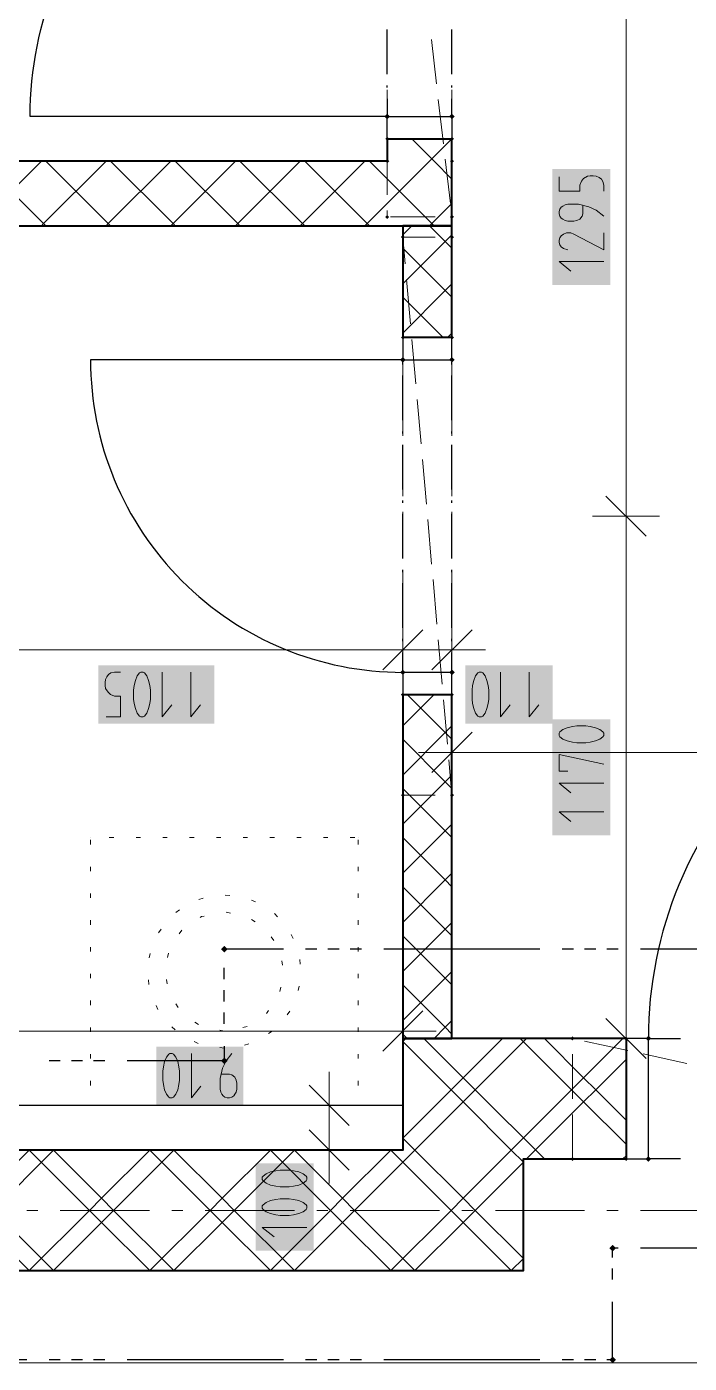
# Model space of a CAD drawing. Header units: millimetres. Extents: x 0 to 594, y 0 to 420.
# Drawn here: x 254.25 to 269.26, y 256.76 to 287.02 of the extents above; entities that cross this region are included whole.
import ezdxf

# ---------------------------------------------------------------- set-up
doc = ezdxf.new("R2010")
doc.units = ezdxf.units.MM
doc.header["$LTSCALE"] = 8
for name, color, linetype in [('PDF_Dvere', 7, 'Continuous'), ('PDF_Instalacni prizdivka do 1m', 7, 'Continuous'), ('PDF_Koty delkove', 7, 'Continuous'), ('PDF_Osy hlavni', 7, 'Continuous'), ('PDF_Pozarni useky', 7, 'Continuous'), ('PDF_Preklady', 7, 'Continuous'), ('PDF_Pricky zdene', 7, 'Continuous'), ('PDF_Sanita', 7, 'Continuous'), ('PDF_Steny akusticke', 7, 'Continuous')]:
    doc.layers.add(name, color=color, linetype=linetype)

msp = doc.modelspace()

# ---------------------------------------------------------------- linework, layer by layer
at = {"layer": 'PDF_Dvere', "lineweight": 25}
for points in [[(262.417, 285.394), (262.417, 284.992), (254.33, 284.992, -0.414214), (262.417, 293.079), (262.417, 292.218)], [(262.771, 279.482), (255.695, 279.482, 0.414214), (262.771, 272.405), (262.771, 272.858)], [(277.43, 264.115), (277.43, 273.214, 0.414214), (268.332, 264.115), (269.061, 264.115)]]:
    msp.add_lwpolyline(points, format="xyb", dxfattribs=at)
for points in [[(262.417, 285.95), (262.417, 286.961)], [(263.883, 285.95), (263.883, 286.961)], [(262.417, 285.646), (262.417, 285.697)], [(263.883, 285.646), (263.883, 285.697)], [(263.883, 284.992), (263.883, 285.394)], [(262.771, 279.378), (262.771, 279.429)], [(263.883, 279.378), (263.883, 279.429)], [(262.771, 278.115), (262.771, 279.126)], [(263.883, 278.115), (263.883, 279.126)], [(262.771, 277.811), (262.771, 277.862)], [(263.883, 277.811), (263.883, 277.862)], [(262.771, 276.548), (262.771, 277.559)], [(263.883, 276.548), (263.883, 277.559)], [(262.771, 276.244), (262.771, 276.295)], [(263.883, 276.244), (263.883, 276.295)], [(262.771, 274.981), (262.771, 275.992)], [(263.883, 274.981), (263.883, 275.992)], [(262.771, 274.677), (262.771, 274.728)], [(263.883, 274.677), (263.883, 274.728)], [(262.771, 273.414), (262.771, 274.425)], [(263.883, 273.414), (263.883, 274.425)], [(262.771, 273.11), (262.771, 273.161)], [(263.883, 273.11), (263.883, 273.161)], [(263.883, 272.405), (263.883, 272.858)], [(269.061, 261.386), (268.332, 261.386)]]:
    msp.add_lwpolyline(points, dxfattribs=at)
for points in [[(263.883, 284.992), (263.883, 284.486), (262.417, 284.486), (262.417, 284.992)], [(263.883, 279.482), (263.883, 279.987), (262.771, 279.987), (262.771, 279.482)], [(263.883, 271.9), (263.883, 272.405), (262.771, 272.405), (262.771, 271.9)], [(267.826, 261.386), (268.332, 261.386), (268.332, 264.115), (267.826, 264.115)]]:
    msp.add_lwpolyline(points, close=True, dxfattribs=at)
at = {"layer": 'PDF_Dvere', "lineweight": 25, "transparency": 33554559}
for points in [[(262.417, 284.928), (262.354, 284.992), (262.481, 284.992), (262.417, 285.055)], [(263.883, 284.928), (263.82, 284.992), (263.947, 284.992), (263.883, 285.055)], [(262.771, 279.419), (262.708, 279.482), (262.834, 279.482), (262.771, 279.545)], [(263.883, 279.419), (263.82, 279.482), (263.947, 279.482), (263.883, 279.545)], [(262.771, 272.342), (262.708, 272.405), (262.834, 272.405), (262.771, 272.468)], [(263.883, 272.342), (263.82, 272.405), (263.947, 272.405), (263.883, 272.468)], [(268.395, 264.115), (268.332, 264.052), (268.332, 264.178), (268.268, 264.115)], [(268.395, 261.386), (268.332, 261.322), (268.332, 261.449), (268.268, 261.386)]]:
    msp.add_solid(points, dxfattribs=at)
at = {"layer": 'PDF_Instalacni prizdivka do 1m', "lineweight": 25}
msp.add_lwpolyline([(253.571, 261.588), (262.771, 261.588), (262.771, 262.599), (253.571, 262.599)], close=True, dxfattribs=at)
at = {"layer": 'PDF_Koty delkove', "lineweight": 18}
for points in [[(267.826, 264.115), (267.826, 275.943), (267.826, 289.035), (267.826, 294.09)], [(266.31, 283.624), (266.31, 283.3), (266.781, 283.3), (266.781, 283.435), (266.815, 283.529), (266.866, 283.584), (266.95, 283.637), (267.016, 283.651), (267.084, 283.651), (267.152, 283.637), (267.219, 283.61), (267.269, 283.57), (267.303, 283.516), (267.321, 283.435), (267.321, 283.3)], [(267.321, 282.733), (267.152, 282.868), (266.983, 282.949), (266.747, 283.003), (266.511, 283.003), (266.444, 282.989), (266.394, 282.962), (266.36, 282.936), (266.326, 282.895), (266.31, 282.841), (266.31, 282.787), (266.326, 282.733), (266.36, 282.692), (266.394, 282.666), (266.444, 282.638), (266.511, 282.624), (266.646, 282.624), (266.713, 282.638), (266.781, 282.666), (266.831, 282.733), (266.849, 282.787), (266.849, 282.976)], [(266.579, 282.355), (266.477, 282.355), (266.411, 282.328), (266.36, 282.287), (266.326, 282.247), (266.31, 282.193), (266.31, 282.139), (266.326, 282.085), (266.36, 282.044), (266.411, 282.004), (266.511, 281.976)], [(267.321, 282.355), (267.321, 281.976), (266.646, 282.328), (266.579, 282.355)], [(267.321, 281.707), (266.31, 281.707), (266.579, 281.491)], [(268.281, 275.489), (267.371, 276.398)], [(268.584, 275.943), (267.826, 275.943), (267.068, 275.943)], [(262.771, 273.673), (262.771, 272.914), (262.771, 272.156)], [(263.883, 273.673), (263.883, 272.914), (263.883, 272.156)], [(263.226, 273.369), (262.316, 272.459)], [(264.338, 273.369), (263.428, 272.459)], [(263.883, 272.914), (262.771, 272.914), (258.058, 272.914), (251.6, 272.914), (229.864, 272.914), (228.196, 272.914), (226.124, 272.914)], [(263.883, 272.914), (264.642, 272.914)], [(256.051, 271.398), (256.375, 271.398), (256.375, 271.869), (256.24, 271.869), (256.146, 271.903), (256.092, 271.954), (256.038, 272.038), (256.024, 272.105), (256.024, 272.172), (256.038, 272.24), (256.065, 272.307), (256.105, 272.357), (256.159, 272.392), (256.24, 272.409), (256.375, 272.409)], [(257.32, 272.409), (257.32, 271.398), (257.536, 271.667)], [(257.968, 272.409), (257.968, 271.398), (258.184, 271.667)], [(264.986, 272.409), (264.986, 271.398), (265.202, 271.667)], [(265.634, 272.409), (265.634, 271.398), (265.85, 271.667)], [(263.883, 271.351), (263.883, 270.593), (263.883, 269.835)], [(264.338, 271.048), (263.428, 270.138)], [(263.883, 270.593), (263.125, 270.593)], [(317.869, 270.593), (314.048, 270.593), (313.194, 270.593), (311.427, 270.593), (307.997, 270.593), (303.311, 270.593), (302.199, 270.593), (291.938, 270.593), (289.815, 270.593), (279.553, 270.593), (278.441, 270.593), (263.883, 270.593)], [(266.511, 270.164), (266.31, 270.164), (266.31, 270.543), (267.321, 270.327)], [(267.321, 269.895), (266.31, 269.895), (266.579, 269.679)], [(267.321, 269.246), (266.31, 269.246), (266.579, 269.031)], [(262.771, 265.042), (262.771, 264.284), (262.771, 263.525)], [(263.226, 264.739), (262.316, 263.829)], [(268.281, 263.66), (267.371, 264.57)], [(262.771, 264.284), (258.613, 264.284), (253.571, 264.284), (236.385, 264.284)], [(262.771, 264.284), (263.529, 264.284)], [(268.584, 264.115), (267.826, 264.115), (267.068, 264.115)], [(267.826, 264.115), (267.826, 263.357)], [(257.671, 262.952), (257.699, 263.07), (257.712, 263.171), (257.712, 263.373), (257.699, 263.474), (257.671, 263.592), (257.63, 263.693), (257.577, 263.761), (257.549, 263.778), (257.496, 263.778), (257.468, 263.761), (257.415, 263.693), (257.374, 263.592), (257.348, 263.474), (257.334, 263.373)], [(257.982, 263.778), (257.982, 262.767), (258.198, 263.036)], [(258.9, 263.778), (258.765, 263.609), (258.684, 263.44), (258.63, 263.205), (258.63, 262.968), (258.644, 262.902), (258.671, 262.851), (258.697, 262.818), (258.738, 262.783), (258.792, 262.767), (258.846, 262.767), (258.9, 262.783), (258.94, 262.818), (258.967, 262.851), (258.995, 262.902), (259.008, 262.968), (259.008, 263.104), (258.995, 263.171), (258.967, 263.238), (258.9, 263.289), (258.846, 263.306), (258.657, 263.306)], [(257.334, 263.373), (257.334, 263.171), (257.348, 263.07), (257.374, 262.952), (257.415, 262.851), (257.468, 262.783), (257.496, 262.767), (257.549, 262.767), (257.577, 262.783), (257.63, 262.851), (257.671, 262.952)], [(261.103, 263.357), (261.103, 262.599), (261.103, 261.588), (261.103, 260.829)], [(261.558, 262.144), (260.648, 263.054)], [(261.861, 262.599), (261.103, 262.599), (260.345, 262.599)], [(261.558, 261.133), (260.648, 262.043)], [(261.861, 261.588), (261.103, 261.588), (260.345, 261.588)], [(260.192, 261.133), (259.99, 261.133), (259.89, 261.119), (259.772, 261.093), (259.671, 261.052), (259.603, 260.999), (259.587, 260.971), (259.587, 260.918), (259.603, 260.89), (259.671, 260.837), (259.772, 260.796), (259.89, 260.769), (259.99, 260.755), (260.192, 260.755), (260.293, 260.769), (260.412, 260.796), (260.513, 260.837), (260.58, 260.89), (260.598, 260.918), (260.598, 260.971), (260.58, 260.999), (260.513, 261.052), (260.412, 261.093), (260.293, 261.119), (260.192, 261.133)], [(260.598, 259.837), (259.587, 259.837), (259.856, 259.621)], [(419.32, 256.769), (408.047, 256.769), (400.263, 256.769), (392.883, 256.769), (316.251, 256.769), (308.871, 256.769), (301.744, 256.769), (299.166, 256.769), (291.078, 256.769), (289.916, 256.769), (281.828, 256.769), (279.25, 256.769), (272.881, 256.769), (216.974, 256.769)]]:
    msp.add_lwpolyline(points, dxfattribs=at)
for points in [[(256.672, 272.004), (256.672, 271.801), (256.686, 271.701), (256.713, 271.583), (256.753, 271.482), (256.807, 271.414), (256.834, 271.398), (256.888, 271.398), (256.915, 271.414), (256.969, 271.482), (257.009, 271.583), (257.037, 271.701), (257.051, 271.801), (257.051, 272.004), (257.037, 272.105), (257.009, 272.223), (256.969, 272.324), (256.915, 272.392), (256.888, 272.409), (256.834, 272.409), (256.807, 272.392), (256.753, 272.324), (256.713, 272.223), (256.686, 272.105)], [(264.338, 272.004), (264.338, 271.801), (264.352, 271.701), (264.379, 271.583), (264.419, 271.482), (264.472, 271.414), (264.5, 271.398), (264.554, 271.398), (264.581, 271.414), (264.635, 271.482), (264.675, 271.583), (264.703, 271.701), (264.716, 271.801), (264.716, 272.004), (264.703, 272.105), (264.675, 272.223), (264.635, 272.324), (264.581, 272.392), (264.554, 272.409), (264.5, 272.409), (264.472, 272.392), (264.419, 272.324), (264.379, 272.223), (264.352, 272.105)], [(266.915, 271.191), (266.713, 271.191), (266.613, 271.177), (266.495, 271.15), (266.394, 271.11), (266.326, 271.056), (266.31, 271.029), (266.31, 270.975), (266.326, 270.948), (266.394, 270.894), (266.495, 270.854), (266.613, 270.826), (266.713, 270.812), (266.915, 270.812), (267.016, 270.826), (267.135, 270.854), (267.236, 270.894), (267.303, 270.948), (267.321, 270.975), (267.321, 271.029), (267.303, 271.056), (267.236, 271.11), (267.135, 271.15), (267.016, 271.177)], [(260.192, 260.485), (259.99, 260.485), (259.89, 260.471), (259.772, 260.444), (259.671, 260.404), (259.603, 260.351), (259.587, 260.323), (259.587, 260.27), (259.603, 260.242), (259.671, 260.188), (259.772, 260.148), (259.89, 260.12), (259.99, 260.107), (260.192, 260.107), (260.293, 260.12), (260.412, 260.148), (260.513, 260.188), (260.58, 260.242), (260.598, 260.27), (260.598, 260.323), (260.58, 260.351), (260.513, 260.404), (260.412, 260.444), (260.293, 260.471)]]:
    msp.add_lwpolyline(points, close=True, dxfattribs=at)
at = {"layer": 'PDF_Koty delkove', "color": 7, "lineweight": 18, "true_color": 0xffffff, "transparency": 33554559}
for points in [[(267.472, 281.177), (267.472, 283.802), (266.158, 281.177), (266.158, 283.802)], [(258.498, 272.561), (255.873, 272.561), (258.498, 271.246), (255.873, 271.246)], [(266.164, 272.561), (264.187, 272.561), (266.164, 271.246), (264.187, 271.246)], [(267.472, 268.717), (267.472, 271.342), (266.158, 268.717), (266.158, 271.342)], [(259.16, 263.93), (257.183, 263.93), (259.16, 262.616), (257.183, 262.616)], [(260.749, 259.307), (260.749, 261.284), (259.435, 259.307), (259.435, 261.284)]]:
    msp.add_solid(points, dxfattribs=at)
at = {"layer": 'PDF_Osy hlavni', "lineweight": 18}
for points in [[(254.504, 260.223), (254.251, 260.223)], [(257.031, 260.223), (255.009, 260.223)], [(257.789, 260.223), (257.536, 260.223)], [(260.317, 260.223), (258.295, 260.223)], [(261.075, 260.223), (260.822, 260.223)], [(263.602, 260.223), (261.58, 260.223)], [(264.36, 260.223), (264.108, 260.223)], [(266.888, 260.223), (264.866, 260.223)], [(267.646, 260.223), (267.393, 260.223)], [(270.173, 260.223), (268.152, 260.223)]]:
    msp.add_lwpolyline(points, dxfattribs=at)
at = {"layer": 'PDF_Pozarni useky', "lineweight": 30}
for points in [[(260.064, 266.137), (258.727, 266.137)], [(260.822, 266.137), (260.569, 266.137)], [(261.328, 266.137), (261.075, 266.137)], [(261.833, 266.137), (261.58, 266.137)], [(265.877, 266.137), (262.339, 266.137)], [(266.635, 266.137), (266.382, 266.137)], [(267.141, 266.137), (266.888, 266.137)], [(267.646, 266.137), (267.393, 266.137)], [(271.69, 266.137), (268.152, 266.137)], [(258.727, 265.458), (258.727, 265.711)], [(258.727, 264.952), (258.727, 265.205)], [(258.727, 264.447), (258.727, 264.7)], [(258.727, 263.942), (258.727, 263.61), (256.525, 263.61)], [(255.009, 263.61), (254.756, 263.61)], [(255.514, 263.61), (255.262, 263.61)], [(256.02, 263.61), (255.767, 263.61)], [(267.646, 259.364), (267.523, 259.364)], [(267.523, 259.159), (267.523, 259.364)], [(271.69, 259.364), (268.152, 259.364)], [(267.523, 258.654), (267.523, 258.906)], [(267.523, 256.836), (267.523, 258.148)], [(254.251, 256.836), (250.712, 256.836)], [(255.009, 256.836), (254.756, 256.836)], [(255.514, 256.836), (255.262, 256.836)], [(256.02, 256.836), (255.767, 256.836)], [(260.064, 256.836), (256.525, 256.836)], [(260.822, 256.836), (260.569, 256.836)], [(261.328, 256.836), (261.075, 256.836)], [(261.833, 256.836), (261.58, 256.836)], [(265.877, 256.836), (262.339, 256.836)], [(266.635, 256.836), (266.382, 256.836)], [(267.141, 256.836), (266.888, 256.836)], [(267.523, 256.836), (267.393, 256.836)]]:
    msp.add_lwpolyline(points, dxfattribs=at)
at = {"layer": 'PDF_Pozarni useky', "lineweight": 30, "transparency": 33554559}
for points in [[(258.727, 266.061), (258.651, 266.137), (258.803, 266.137), (258.727, 266.213)], [(258.803, 266.137), (258.727, 266.061), (258.727, 266.213), (258.651, 266.137)], [(258.803, 263.61), (258.727, 263.534), (258.727, 263.685), (258.651, 263.61)], [(258.727, 263.534), (258.651, 263.61), (258.803, 263.61), (258.727, 263.685)], [(267.599, 259.364), (267.523, 259.288), (267.523, 259.439), (267.447, 259.364)], [(267.523, 259.288), (267.447, 259.364), (267.599, 259.364), (267.523, 259.439)], [(267.523, 256.76), (267.447, 256.836), (267.599, 256.836), (267.523, 256.912)], [(267.599, 256.836), (267.523, 256.76), (267.523, 256.912), (267.447, 256.836)]]:
    msp.add_solid(points, dxfattribs=at)
at = {"layer": 'PDF_Preklady', "lineweight": 18}
for points in [[(262.417, 285.95), (262.417, 286.961)], [(263.883, 285.95), (263.883, 286.961)], [(263.534, 285.732), (263.417, 286.736)], [(262.417, 284.585), (262.417, 285.596)], [(263.883, 284.585), (263.883, 285.596)], [(263.691, 284.376), (263.574, 285.38)], [(262.417, 283.981), (262.417, 284.231)], [(263.883, 283.981), (263.883, 284.231)], [(262.417, 283.22), (262.417, 283.981)], [(263.848, 283.02), (263.732, 284.025)], [(263.883, 283.22), (263.883, 283.981)], [(262.417, 282.717), (262.417, 282.866)], [(263.501, 282.717), (262.49, 282.717)], [(263.883, 282.866), (263.883, 282.717), (263.855, 282.717)], [(262.825, 281.655), (262.771, 282.262), (263.501, 282.262)], [(262.771, 281.855), (262.771, 282.262)], [(263.883, 282.262), (263.855, 282.262)], [(263.883, 281.855), (263.883, 282.262)], [(262.771, 280.49), (262.771, 281.501)], [(263.883, 280.49), (263.883, 281.501)], [(262.944, 280.295), (262.856, 281.302)], [(262.771, 279.987), (262.771, 280.137)], [(262.771, 279.126), (262.771, 279.987)], [(263.064, 278.936), (262.975, 279.943)], [(263.883, 279.987), (263.883, 280.137)], [(263.883, 279.126), (263.883, 279.987)], [(262.771, 277.761), (262.771, 278.772)], [(263.883, 277.761), (263.883, 278.772)], [(263.184, 277.576), (263.095, 278.583)], [(262.771, 276.396), (262.771, 277.407)], [(263.303, 276.217), (263.215, 277.224)], [(263.883, 276.396), (263.883, 277.407)], [(262.771, 275.031), (262.771, 276.042)], [(263.883, 275.031), (263.883, 276.042)], [(263.423, 274.857), (263.334, 275.864)], [(262.771, 273.666), (262.771, 274.677)], [(263.543, 273.497), (263.454, 274.504)], [(263.883, 273.666), (263.883, 274.677)], [(262.771, 272.302), (262.771, 273.313)], [(263.883, 272.302), (263.883, 273.313)], [(263.662, 272.138), (263.574, 273.145)], [(262.771, 271.9), (262.771, 271.948)], [(262.771, 270.937), (262.771, 271.9)], [(263.782, 270.778), (263.693, 271.785)], [(263.883, 271.9), (263.883, 271.948)], [(263.883, 270.937), (263.883, 271.9)], [(262.771, 269.625), (262.771, 270.583)], [(263.883, 269.625), (263.883, 270.583)], [(263.855, 269.625), (263.883, 269.625), (263.813, 270.426)], [(263.501, 269.625), (262.771, 269.625)], [(267.596, 264.115), (266.613, 264.115)], [(266.613, 264.113), (266.613, 264.115)], [(267.87, 263.841), (266.882, 264.057)], [(268.96, 264.115), (267.949, 264.115)], [(266.613, 262.748), (266.613, 263.759)], [(269.203, 263.551), (268.216, 263.766)], [(266.613, 261.386), (266.613, 262.394)], [(267.596, 261.386), (266.613, 261.386)], [(268.96, 261.386), (267.949, 261.386)]]:
    msp.add_lwpolyline(points, dxfattribs=at)
at = {"layer": 'PDF_Preklady', "lineweight": 18, "transparency": 33554559}
for points in [[(262.417, 284.441), (262.372, 284.486), (262.463, 284.486), (262.417, 284.532)], [(262.417, 284.441), (262.372, 284.486), (262.463, 284.486), (262.417, 284.532)], [(263.883, 284.441), (263.838, 284.486), (263.929, 284.486), (263.883, 284.532)], [(263.883, 284.441), (263.838, 284.486), (263.929, 284.486), (263.883, 284.532)], [(262.417, 283.935), (262.372, 283.981), (262.463, 283.981), (262.417, 284.026)], [(262.417, 283.935), (262.372, 283.981), (262.463, 283.981), (262.417, 284.026)], [(263.883, 283.935), (263.838, 283.981), (263.929, 283.981), (263.883, 284.026)], [(263.883, 283.935), (263.838, 283.981), (263.929, 283.981), (263.883, 284.026)], [(262.417, 282.671), (262.372, 282.717), (262.463, 282.717), (262.417, 282.762)], [(262.463, 282.717), (262.417, 282.671), (262.417, 282.762), (262.372, 282.717)], [(263.889, 282.672), (263.838, 282.712), (263.929, 282.722), (263.878, 282.762)], [(263.929, 282.717), (263.883, 282.671), (263.883, 282.762), (263.838, 282.717)], [(263.883, 282.671), (263.838, 282.717), (263.929, 282.717), (263.883, 282.762)], [(262.775, 282.217), (262.726, 282.258), (262.817, 282.266), (262.767, 282.307)], [(262.817, 282.262), (262.771, 282.216), (262.771, 282.307), (262.726, 282.262)], [(262.771, 282.216), (262.726, 282.262), (262.817, 282.262), (262.771, 282.307)], [(263.883, 282.216), (263.838, 282.262), (263.929, 282.262), (263.883, 282.307)], [(263.929, 282.262), (263.883, 282.216), (263.883, 282.307), (263.838, 282.262)], [(262.771, 279.942), (262.726, 279.987), (262.817, 279.987), (262.771, 280.033)], [(262.771, 279.942), (262.726, 279.987), (262.817, 279.987), (262.771, 280.033)], [(263.883, 279.942), (263.838, 279.987), (263.929, 279.987), (263.883, 280.033)], [(263.883, 279.942), (263.838, 279.987), (263.929, 279.987), (263.883, 280.033)], [(262.771, 271.854), (262.726, 271.9), (262.817, 271.9), (262.771, 271.945)], [(262.771, 271.854), (262.726, 271.9), (262.817, 271.9), (262.771, 271.945)], [(263.883, 271.854), (263.838, 271.9), (263.929, 271.9), (263.883, 271.945)], [(263.883, 271.854), (263.838, 271.9), (263.929, 271.9), (263.883, 271.945)], [(262.771, 269.579), (262.726, 269.625), (262.817, 269.625), (262.771, 269.67)], [(262.817, 269.625), (262.771, 269.579), (262.771, 269.67), (262.726, 269.625)], [(263.887, 269.58), (263.838, 269.621), (263.929, 269.629), (263.879, 269.67)], [(263.929, 269.625), (263.883, 269.579), (263.883, 269.67), (263.838, 269.625)], [(263.883, 269.579), (263.838, 269.625), (263.929, 269.625), (263.883, 269.67)], [(266.658, 264.115), (266.613, 264.07), (266.613, 264.161), (266.567, 264.115)], [(266.613, 264.07), (266.567, 264.115), (266.658, 264.115), (266.613, 264.161)], [(266.657, 264.105), (266.603, 264.071), (266.623, 264.16), (266.569, 264.125)], [(267.872, 264.115), (267.826, 264.07), (267.826, 264.161), (267.781, 264.115)], [(267.872, 264.115), (267.826, 264.07), (267.826, 264.161), (267.781, 264.115)], [(266.613, 261.34), (266.567, 261.386), (266.658, 261.386), (266.613, 261.431)], [(266.658, 261.386), (266.613, 261.34), (266.613, 261.431), (266.567, 261.386)], [(267.872, 261.386), (267.826, 261.34), (267.826, 261.431), (267.781, 261.386)], [(267.872, 261.386), (267.826, 261.34), (267.826, 261.431), (267.781, 261.386)]]:
    msp.add_solid(points, dxfattribs=at)
at = {"layer": 'PDF_Pricky zdene', "lineweight": 40}
for points in [[(262.417, 284.486), (262.417, 283.981), (228.247, 283.981), (228.196, 283.981), (228.196, 282.515), (229.864, 282.515), (262.771, 282.515), (263.883, 282.515), (263.883, 282.717), (263.883, 283.981), (263.883, 284.486)], [(262.417, 284.486), (263.883, 284.486)], [(263.883, 279.987), (263.883, 282.262), (263.883, 282.515), (262.771, 282.515), (262.771, 282.262), (262.771, 279.987)], [(263.883, 279.987), (262.771, 279.987)], [(262.771, 271.9), (263.883, 271.9)], [(262.771, 271.9), (262.771, 269.625), (262.771, 264.115), (263.883, 264.115), (263.883, 269.625), (263.883, 271.9)]]:
    msp.add_lwpolyline(points, dxfattribs=at)
at = {"layer": 'PDF_Pricky zdene', "lineweight": 9}
for points in [[(263.883, 283.576), (263.479, 283.981), (263.428, 284.031), (262.973, 284.486)], [(263.883, 284.486), (263.883, 284.486), (263.428, 284.031), (263.378, 283.981)], [(254.582, 283.981), (253.167, 282.565), (253.117, 282.515)], [(254.684, 282.515), (254.633, 282.565), (253.218, 283.981)], [(256.048, 283.981), (254.633, 282.565), (254.582, 282.515)], [(256.149, 282.515), (256.099, 282.565), (254.684, 283.981)], [(257.514, 283.981), (256.099, 282.565), (256.048, 282.515)], [(257.615, 282.515), (257.565, 282.565), (256.149, 283.981)], [(258.98, 283.981), (257.565, 282.565), (257.514, 282.515)], [(259.081, 282.515), (259.031, 282.565), (257.615, 283.981)], [(260.446, 283.981), (259.031, 282.565), (258.98, 282.515)], [(260.547, 282.515), (260.497, 282.565), (259.081, 283.981)], [(261.912, 283.981), (260.497, 282.565), (260.446, 282.515)], [(262.013, 282.515), (261.963, 282.565), (260.547, 283.981)], [(263.378, 283.981), (261.963, 282.565), (261.912, 282.515)], [(263.479, 282.515), (263.428, 282.565), (262.013, 283.981)], [(263.883, 283.02), (263.428, 282.565), (263.378, 282.515)], [(262.973, 282.515), (262.771, 282.313)], [(263.883, 282.009), (263.732, 282.161), (263.378, 282.515)], [(263.883, 282.313), (263.732, 282.161), (262.771, 281.2)], [(263.883, 280.897), (263.732, 281.049), (262.771, 282.009)], [(263.883, 281.2), (263.732, 281.049), (262.771, 280.088)], [(263.681, 279.987), (262.771, 280.897)], [(263.883, 280.088), (263.782, 279.987)], [(263.479, 271.9), (262.771, 271.192)], [(263.883, 270.889), (263.732, 271.04), (262.872, 271.9)], [(263.883, 271.192), (263.732, 271.04), (262.771, 270.08)], [(263.883, 269.777), (263.732, 269.928), (262.771, 270.889)], [(263.883, 270.08), (263.732, 269.928), (262.771, 268.968)], [(263.883, 268.664), (263.732, 268.816), (262.771, 269.777)], [(263.883, 268.968), (263.732, 268.816), (262.771, 267.856)], [(263.883, 267.552), (263.732, 267.704), (262.771, 268.664)], [(263.883, 267.856), (263.732, 267.704), (262.771, 266.744)], [(263.883, 266.44), (263.732, 266.592), (262.771, 267.552)], [(263.883, 266.744), (263.732, 266.592), (262.771, 265.632)], [(263.883, 265.328), (263.732, 265.48), (262.771, 266.44)], [(263.883, 265.632), (263.732, 265.48), (262.771, 264.52)], [(263.883, 264.216), (263.732, 264.368), (262.771, 265.328)], [(263.883, 264.52), (263.732, 264.368), (263.479, 264.115)], [(262.872, 264.115), (262.771, 264.216)]]:
    msp.add_lwpolyline(points, dxfattribs=at)
at = {"layer": 'PDF_Sanita', "lineweight": 13}
for points in [[(255.694, 268.664), (255.694, 268.664)], [(255.694, 268.664), (255.694, 268.664)], [(255.694, 268.51), (255.694, 268.612)], [(256.222, 268.664), (256.121, 268.664)], [(256.829, 268.664), (256.728, 268.664)], [(257.435, 268.664), (257.334, 268.664)], [(258.042, 268.664), (257.941, 268.664)], [(258.648, 268.664), (258.547, 268.664)], [(259.255, 268.664), (259.154, 268.664)], [(259.862, 268.664), (259.761, 268.664)], [(260.468, 268.664), (260.367, 268.664)], [(261.075, 268.664), (260.974, 268.664)], [(261.681, 268.664), (261.58, 268.664)], [(261.76, 268.664), (261.76, 268.664)], [(261.76, 268.664), (261.76, 268.664)], [(261.76, 268.51), (261.76, 268.612)], [(255.694, 267.904), (255.694, 268.005)], [(261.76, 267.904), (261.76, 268.005)], [(255.694, 267.297), (255.694, 267.398)], [(258.153, 267.265), (258.251, 267.291)], [(258.749, 267.363), (258.849, 267.354)], [(259.342, 267.25), (259.433, 267.207)], [(261.76, 267.297), (261.76, 267.398)], [(257.627, 266.969), (257.71, 267.027)], [(258.765, 266.972), (258.864, 266.952)], [(259.86, 266.941), (259.931, 266.869)], [(255.694, 266.691), (255.694, 266.792)], [(258.176, 266.854), (258.211, 266.877), (258.269, 266.888)], [(259.342, 266.811), (259.426, 266.755)], [(261.76, 266.691), (261.76, 266.792)], [(257.235, 266.51), (257.293, 266.593)], [(257.706, 266.483), (257.762, 266.567)], [(259.791, 266.419), (259.848, 266.335)], [(260.24, 266.472), (260.283, 266.381)], [(255.694, 266.084), (255.694, 266.185)], [(257.024, 265.944), (257.05, 266.042)], [(257.442, 265.948), (257.462, 266.047)], [(261.76, 266.084), (261.76, 266.185)], [(260.027, 265.872), (260.047, 265.773)], [(260.437, 265.902), (260.446, 265.801)], [(255.694, 265.478), (255.694, 265.579)], [(257.02, 265.34), (257.011, 265.441)], [(257.435, 265.353), (257.415, 265.452)], [(261.76, 265.478), (261.76, 265.579)], [(260.005, 265.277), (259.985, 265.178)], [(260.425, 265.298), (260.399, 265.201)], [(255.694, 264.871), (255.694, 264.972)], [(257.223, 264.772), (257.181, 264.863)], [(257.685, 264.813), (257.628, 264.897)], [(261.76, 264.871), (261.76, 264.972)], [(259.727, 264.749), (259.68, 264.678)], [(260.208, 264.736), (260.15, 264.653)], [(255.694, 264.264), (255.694, 264.366)], [(257.61, 264.307), (257.538, 264.379)], [(258.144, 264.431), (258.06, 264.487)], [(258.727, 264.284), (258.628, 264.303)], [(259.246, 264.388), (259.243, 264.386), (259.148, 264.367)], [(259.81, 264.282), (259.727, 264.224)], [(261.76, 264.264), (261.76, 264.366)], [(258.132, 264.004), (258.041, 264.047)], [(258.727, 263.898), (258.627, 263.907)], [(259.281, 263.993), (259.183, 263.966)], [(255.694, 263.658), (255.694, 263.759)], [(261.76, 263.658), (261.76, 263.759)], [(255.694, 263.051), (255.694, 263.152)], [(261.76, 263.051), (261.76, 263.152)], [(255.694, 262.599), (255.694, 262.599)], [(255.694, 262.599), (255.694, 262.599)], [(256.222, 262.599), (256.121, 262.599)], [(256.829, 262.599), (256.728, 262.599)], [(257.435, 262.599), (257.334, 262.599)], [(258.042, 262.599), (257.941, 262.599)], [(258.648, 262.599), (258.547, 262.599)], [(259.255, 262.599), (259.154, 262.599)], [(259.862, 262.599), (259.761, 262.599)], [(260.468, 262.599), (260.367, 262.599)], [(261.075, 262.599), (260.974, 262.599)], [(261.681, 262.599), (261.58, 262.599)], [(261.76, 262.599), (261.76, 262.599)], [(261.76, 262.599), (261.76, 262.599)]]:
    msp.add_lwpolyline(points, dxfattribs=at)
at = {"layer": 'PDF_Steny akusticke', "lineweight": 40}
for points in [[(267.826, 264.115), (266.613, 264.115), (263.883, 264.115), (262.771, 264.115), (262.771, 264.115), (262.771, 261.588), (236.385, 261.588), (236.385, 261.436), (236.385, 261.436), (234.818, 261.436), (228.196, 261.436), (228.196, 259.01)], [(267.826, 264.115), (267.826, 261.386)], [(228.196, 258.858), (236.385, 258.858), (265.501, 258.858), (265.501, 261.386), (266.613, 261.386), (267.826, 261.386)]]:
    msp.add_lwpolyline(points, dxfattribs=at)
at = {"layer": 'PDF_Steny akusticke', "lineweight": 9}
for points in [[(262.771, 261.861), (263.863, 262.953), (264.136, 263.225), (265.026, 264.115)], [(262.771, 264.044), (262.842, 264.115)], [(265.228, 261.588), (264.136, 262.68), (263.863, 262.953), (262.771, 264.045)], [(263.044, 261.588), (264.136, 262.68), (264.409, 262.953), (265.572, 264.115)], [(265.976, 261.386), (264.409, 262.953), (264.136, 263.225), (263.246, 264.115)], [(265.228, 261.588), (266.593, 262.953), (266.866, 263.225), (267.755, 264.115)], [(267.826, 261.719), (266.866, 262.68), (266.593, 262.953), (265.43, 264.115)], [(267.826, 262.265), (267.139, 262.953), (266.866, 263.225), (265.976, 264.115)], [(265.572, 261.386), (266.866, 262.68), (267.139, 262.953), (267.826, 263.64)], [(263.044, 261.588), (262.771, 261.861)], [(254.309, 258.858), (253.218, 259.95), (252.945, 260.223), (251.58, 261.588)], [(251.58, 258.858), (252.945, 260.223), (253.218, 260.496), (254.309, 261.588)], [(254.855, 258.858), (253.491, 260.223), (253.218, 260.496), (252.126, 261.588)], [(253.491, 260.223), (254.855, 261.588)], [(257.039, 258.858), (255.947, 259.95), (255.674, 260.223), (254.309, 261.588)], [(254.309, 258.858), (255.674, 260.223), (255.947, 260.496), (257.039, 261.588)], [(257.585, 258.858), (256.22, 260.223), (255.947, 260.496), (254.855, 261.588)], [(256.22, 260.223), (257.585, 261.588)], [(258.404, 260.223), (257.039, 261.588)], [(260.315, 258.858), (258.95, 260.223), (258.677, 260.496), (257.585, 261.588)], [(258.677, 260.496), (259.769, 261.588)], [(258.95, 260.223), (260.315, 261.588)], [(261.134, 260.223), (259.769, 261.588)], [(263.044, 258.858), (261.679, 260.223), (261.406, 260.496), (260.315, 261.588)], [(261.406, 260.496), (262.498, 261.588)], [(261.679, 260.223), (263.044, 261.588)], [(263.863, 260.223), (262.498, 261.588)], [(264.409, 260.223), (264.136, 260.496), (263.044, 261.588)], [(264.136, 260.496), (265.228, 261.588)], [(265.501, 261.315), (265.228, 261.588)], [(263.044, 258.858), (264.136, 259.95), (264.409, 260.223), (265.501, 261.315)], [(267.755, 261.386), (267.826, 261.456)], [(258.404, 260.223), (258.677, 260.496)], [(261.134, 260.223), (261.406, 260.496)], [(263.863, 260.223), (264.136, 260.496)], [(255.947, 259.95), (256.22, 260.223)], [(258.677, 259.95), (258.404, 260.223), (257.039, 258.858)], [(258.677, 259.95), (258.95, 260.223)], [(261.406, 259.95), (261.134, 260.223), (259.769, 258.858)], [(261.406, 259.95), (261.679, 260.223)], [(264.136, 259.95), (263.863, 260.223), (262.498, 258.858)], [(265.501, 259.131), (264.409, 260.223)], [(254.855, 258.858), (255.947, 259.95)], [(257.585, 258.858), (258.677, 259.95)], [(259.769, 258.858), (258.677, 259.95)], [(260.315, 258.858), (261.406, 259.95)], [(262.498, 258.858), (261.406, 259.95)], [(265.228, 258.858), (264.136, 259.95)], [(265.228, 258.858), (265.501, 259.131)]]:
    msp.add_lwpolyline(points, dxfattribs=at)

doc.saveas('drawing.dxf')
